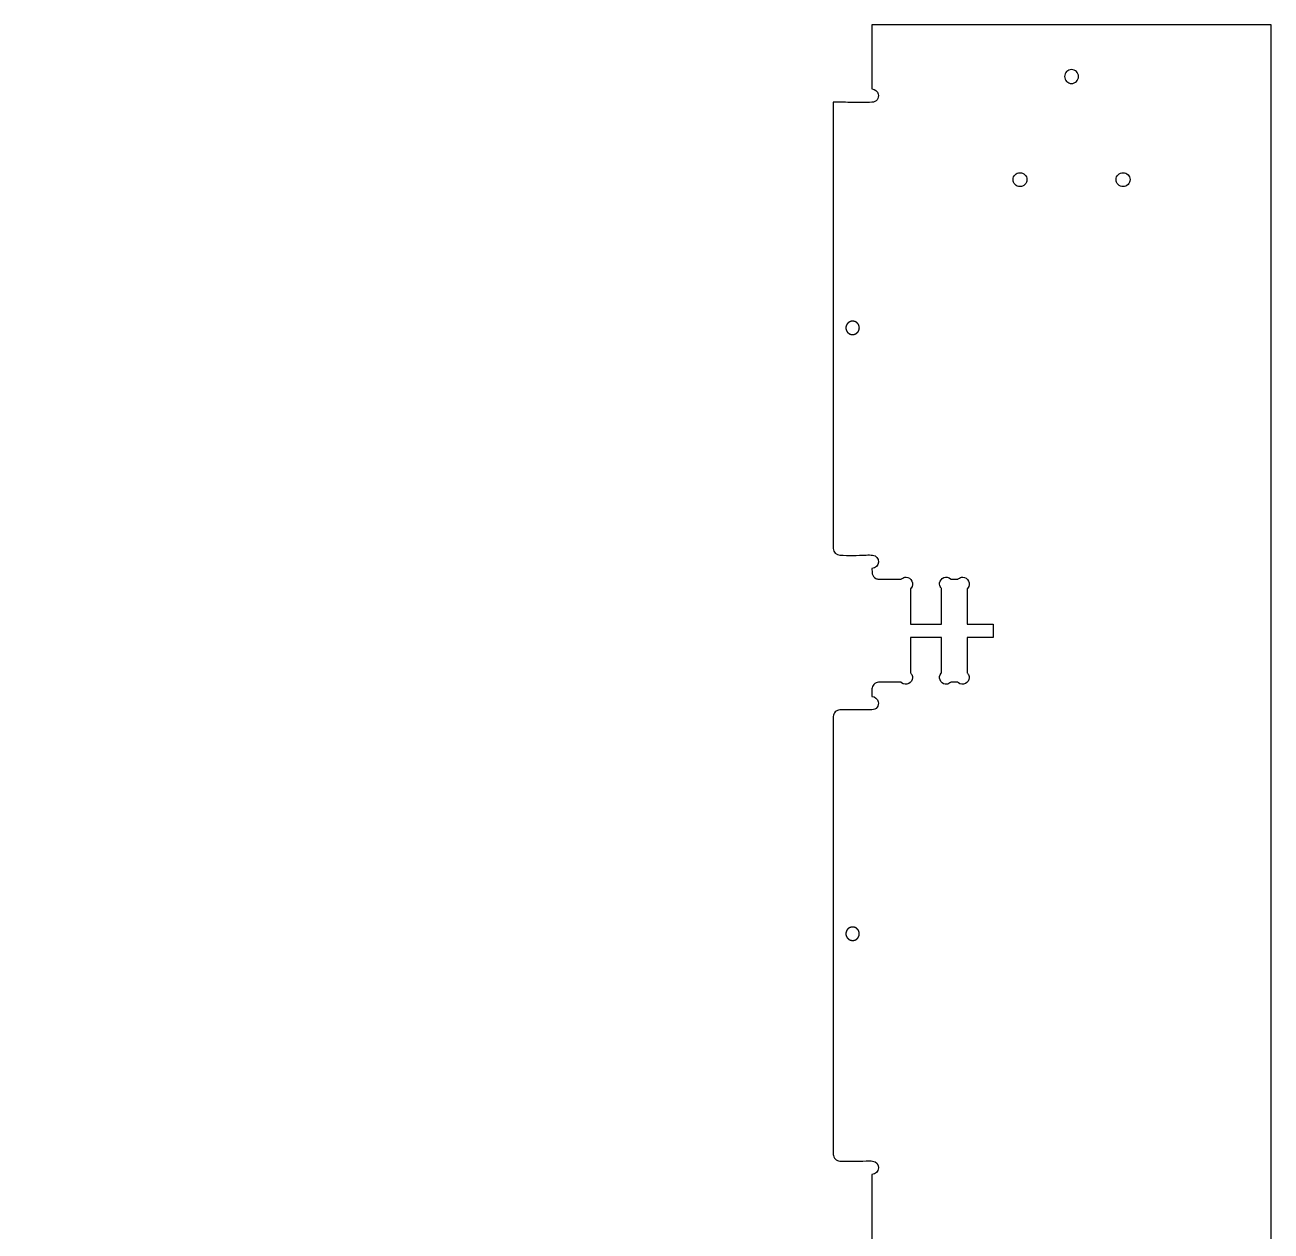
# Model space of a CAD drawing. Extents: x 1.2 to 94.3, y 0.6 to 47.4.
# Drawn here: x 70.11 to 94.28, y 24 to 47.39 of the extents above; entities that cross this region are included whole.
import ezdxf

# ---------------------------------------------------------------- set-up
doc = ezdxf.new("R2010")
doc.units = 0
doc.layers.add('SCREW_LOCATION_MARKERS', color=1, linetype='CONTINUOUS')
doc.layers.add('THRUCUT_ENDWALL', color=18, linetype='CONTINUOUS')

msp = doc.modelspace()

# ---------------------------------------------------------------- linework, layer by layer
at = {"layer": 'SCREW_LOCATION_MARKERS'}
for points in [[(86.162, 41.648), (86.16, 41.648), (86.159, 41.648), (86.157, 41.648), (86.156, 41.648), (86.154, 41.648), (86.153, 41.648), (86.151, 41.648), (86.15, 41.648), (86.148, 41.648), (86.147, 41.648), (86.145, 41.647), (86.144, 41.647), (86.142, 41.647), (86.141, 41.647), (86.139, 41.647), (86.138, 41.646), (86.136, 41.646), (86.135, 41.646), (86.133, 41.645), (86.132, 41.645), (86.13, 41.645), (86.129, 41.644), (86.127, 41.644), (86.126, 41.643), (86.124, 41.643), (86.123, 41.642), (86.121, 41.642), (86.12, 41.641), (86.118, 41.641), (86.117, 41.64), (86.115, 41.64), (86.114, 41.639), (86.112, 41.639), (86.111, 41.638), (86.109, 41.637), (86.108, 41.637), (86.106, 41.636), (86.106, 41.636), (86.105, 41.635), (86.104, 41.635), (86.103, 41.635), (86.103, 41.634), (86.102, 41.634), (86.101, 41.634), (86.1, 41.633), (86.1, 41.633), (86.099, 41.632), (86.098, 41.632), (86.097, 41.632), (86.097, 41.631), (86.096, 41.631), (86.095, 41.63), (86.095, 41.63), (86.094, 41.629), (86.093, 41.629), (86.093, 41.629), (86.092, 41.628), (86.091, 41.628), (86.09, 41.627), (86.09, 41.627), (86.089, 41.626), (86.088, 41.626), (86.088, 41.625), (86.087, 41.625), (86.086, 41.624), (86.086, 41.624), (86.085, 41.623), (86.084, 41.623), (86.084, 41.622), (86.083, 41.622), (86.082, 41.621), (86.082, 41.621), (86.081, 41.62), (86.08, 41.62), (86.08, 41.619), (86.079, 41.619), (86.078, 41.618), (86.078, 41.618), (86.077, 41.617), (86.076, 41.617), (86.076, 41.616), (86.075, 41.616), (86.075, 41.615), (86.074, 41.614), (86.073, 41.614), (86.073, 41.613), (86.072, 41.613), (86.071, 41.612), (86.071, 41.612), (86.07, 41.611), (86.07, 41.61), (86.069, 41.61), (86.068, 41.609), (86.068, 41.609), (86.067, 41.608), (86.067, 41.607), (86.066, 41.607), (86.066, 41.606), (86.065, 41.605), (86.064, 41.605), (86.064, 41.604), (86.063, 41.604), (86.063, 41.603), (86.062, 41.602), (86.062, 41.602), (86.061, 41.601), (86.061, 41.6), (86.06, 41.6), (86.06, 41.599), (86.059, 41.598), (86.059, 41.598), (86.058, 41.597), (86.058, 41.596), (86.057, 41.596), (86.057, 41.595), (86.056, 41.594), (86.056, 41.594), (86.055, 41.593), (86.055, 41.592), (86.054, 41.592), (86.054, 41.591), (86.053, 41.59), (86.053, 41.59), (86.052, 41.589), (86.052, 41.588), (86.051, 41.587), (86.051, 41.587), (86.051, 41.586), (86.05, 41.585), (86.05, 41.585), (86.049, 41.584), (86.049, 41.583), (86.048, 41.582), (86.048, 41.582), (86.048, 41.581), (86.047, 41.58), (86.047, 41.58), (86.046, 41.579), (86.046, 41.578), (86.046, 41.577), (86.045, 41.577), (86.045, 41.576), (86.045, 41.575), (86.044, 41.574), (86.044, 41.574), (86.043, 41.572), (86.043, 41.571), (86.042, 41.569), (86.041, 41.568), (86.041, 41.566), (86.04, 41.565), (86.04, 41.563), (86.039, 41.562), (86.038, 41.56), (86.038, 41.559), (86.037, 41.557), (86.037, 41.556), (86.037, 41.554), (86.036, 41.553), (86.036, 41.551), (86.035, 41.55), (86.035, 41.548), (86.035, 41.547), (86.034, 41.545), (86.034, 41.544), (86.034, 41.542), (86.033, 41.541), (86.033, 41.539), (86.033, 41.538), (86.033, 41.536), (86.033, 41.535), (86.032, 41.533), (86.032, 41.532), (86.032, 41.53), (86.032, 41.529), (86.032, 41.527), (86.032, 41.526), (86.032, 41.524), (86.032, 41.523), (86.032, 41.521), (86.032, 41.52), (86.032, 41.518), (86.032, 41.517), (86.032, 41.516), (86.032, 41.514), (86.032, 41.513), (86.032, 41.511), (86.032, 41.51), (86.032, 41.508), (86.032, 41.507), (86.032, 41.505), (86.032, 41.504), (86.033, 41.502), (86.033, 41.501), (86.033, 41.499), (86.033, 41.498), (86.033, 41.496), (86.034, 41.495), (86.034, 41.493), (86.034, 41.492), (86.035, 41.49), (86.035, 41.489), (86.035, 41.487), (86.036, 41.486), (86.036, 41.484), (86.037, 41.483), (86.037, 41.481), (86.037, 41.48), (86.038, 41.478), (86.038, 41.477), (86.039, 41.475), (86.04, 41.474), (86.04, 41.472), (86.041, 41.471), (86.041, 41.469), (86.042, 41.468), (86.043, 41.466), (86.043, 41.465), (86.044, 41.463), (86.044, 41.462), (86.045, 41.462), (86.045, 41.461), (86.045, 41.46), (86.046, 41.459), (86.046, 41.459), (86.046, 41.458), (86.047, 41.457), (86.047, 41.457), (86.048, 41.456), (86.048, 41.455), (86.048, 41.454), (86.049, 41.454), (86.049, 41.453), (86.05, 41.452), (86.05, 41.451), (86.051, 41.451), (86.051, 41.45), (86.051, 41.449), (86.052, 41.449), (86.052, 41.448), (86.053, 41.447), (86.053, 41.447), (86.054, 41.446), (86.054, 41.445), (86.055, 41.445), (86.055, 41.444), (86.056, 41.443), (86.056, 41.442), (86.057, 41.442), (86.057, 41.441), (86.058, 41.44), (86.058, 41.44), (86.059, 41.439), (86.059, 41.438), (86.06, 41.438), (86.06, 41.437), (86.061, 41.436), (86.061, 41.436), (86.062, 41.435), (86.062, 41.435), (86.063, 41.434), (86.063, 41.433), (86.064, 41.433), (86.064, 41.432), (86.065, 41.431), (86.066, 41.431), (86.066, 41.43), (86.067, 41.43), (86.067, 41.429), (86.068, 41.428), (86.068, 41.428), (86.069, 41.427), (86.07, 41.426), (86.07, 41.426), (86.071, 41.425), (86.071, 41.425), (86.072, 41.424), (86.073, 41.424), (86.073, 41.423), (86.074, 41.422), (86.075, 41.422), (86.075, 41.421), (86.076, 41.421), (86.076, 41.42), (86.077, 41.42), (86.078, 41.419), (86.078, 41.419), (86.079, 41.418), (86.08, 41.417), (86.08, 41.417), (86.081, 41.416), (86.082, 41.416), (86.082, 41.415), (86.083, 41.415), (86.084, 41.414), (86.084, 41.414), (86.085, 41.413), (86.086, 41.413), (86.086, 41.412), (86.087, 41.412), (86.088, 41.411), (86.088, 41.411), (86.089, 41.411), (86.09, 41.41), (86.09, 41.41), (86.091, 41.409), (86.092, 41.409), (86.093, 41.408), (86.093, 41.408), (86.094, 41.407), (86.095, 41.407), (86.095, 41.407), (86.096, 41.406), (86.097, 41.406), (86.097, 41.405), (86.098, 41.405), (86.099, 41.404), (86.1, 41.404), (86.1, 41.404), (86.101, 41.403), (86.102, 41.403), (86.103, 41.403), (86.103, 41.402), (86.104, 41.402), (86.105, 41.401), (86.106, 41.401), (86.106, 41.401), (86.108, 41.4), (86.109, 41.399), (86.111, 41.399), (86.112, 41.398), (86.114, 41.398), (86.115, 41.397), (86.117, 41.396), (86.118, 41.396), (86.12, 41.395), (86.121, 41.395), (86.123, 41.394), (86.124, 41.394), (86.126, 41.393), (86.127, 41.393), (86.129, 41.393), (86.13, 41.392), (86.132, 41.392), (86.133, 41.392), (86.135, 41.391), (86.136, 41.391), (86.138, 41.391), (86.139, 41.39), (86.141, 41.39), (86.142, 41.39), (86.144, 41.39), (86.145, 41.389), (86.147, 41.389), (86.148, 41.389), (86.15, 41.389), (86.151, 41.389), (86.153, 41.389), (86.154, 41.389), (86.156, 41.389), (86.157, 41.388), (86.159, 41.388), (86.16, 41.388), (86.162, 41.388), (86.163, 41.388), (86.164, 41.388), (86.166, 41.388), (86.167, 41.389), (86.169, 41.389), (86.17, 41.389), (86.172, 41.389), (86.173, 41.389), (86.175, 41.389), (86.176, 41.389), (86.178, 41.389), (86.179, 41.39), (86.181, 41.39), (86.182, 41.39), (86.184, 41.39), (86.185, 41.391), (86.187, 41.391), (86.188, 41.391), (86.19, 41.392), (86.191, 41.392), (86.193, 41.392), (86.194, 41.393), (86.196, 41.393), (86.197, 41.393), (86.199, 41.394), (86.2, 41.394), (86.202, 41.395), (86.203, 41.395), (86.205, 41.396), (86.206, 41.396), (86.208, 41.397), (86.209, 41.398), (86.211, 41.398), (86.212, 41.399), (86.214, 41.399), (86.215, 41.4), (86.217, 41.401), (86.218, 41.401), (86.218, 41.401), (86.219, 41.402), (86.22, 41.402), (86.221, 41.403), (86.221, 41.403), (86.222, 41.403), (86.223, 41.404), (86.223, 41.404), (86.224, 41.404), (86.225, 41.405), (86.226, 41.405), (86.226, 41.406), (86.227, 41.406), (86.228, 41.407), (86.228, 41.407), (86.229, 41.407), (86.23, 41.408), (86.231, 41.408), (86.231, 41.409), (86.232, 41.409), (86.233, 41.41), (86.233, 41.41), (86.234, 41.411), (86.235, 41.411), (86.235, 41.411), (86.236, 41.412), (86.237, 41.412), (86.238, 41.413), (86.238, 41.413), (86.239, 41.414), (86.24, 41.414), (86.24, 41.415), (86.241, 41.415), (86.242, 41.416), (86.242, 41.416), (86.243, 41.417), (86.243, 41.417), (86.244, 41.418), (86.245, 41.419), (86.245, 41.419), (86.246, 41.42), (86.247, 41.42), (86.247, 41.421), (86.248, 41.421), (86.249, 41.422), (86.249, 41.422), (86.25, 41.423), (86.25, 41.424), (86.251, 41.424), (86.252, 41.425), (86.252, 41.425), (86.253, 41.426), (86.253, 41.426), (86.254, 41.427), (86.255, 41.428), (86.255, 41.428), (86.256, 41.429), (86.256, 41.43), (86.257, 41.43), (86.258, 41.431), (86.258, 41.431), (86.259, 41.432), (86.259, 41.433), (86.26, 41.433), (86.26, 41.434), (86.261, 41.435), (86.261, 41.435), (86.262, 41.436), (86.262, 41.436), (86.263, 41.437), (86.264, 41.438), (86.264, 41.438), (86.265, 41.439), (86.265, 41.44), (86.266, 41.44), (86.266, 41.441), (86.267, 41.442), (86.267, 41.442), (86.268, 41.443), (86.268, 41.444), (86.269, 41.445), (86.269, 41.445), (86.269, 41.446), (86.27, 41.447), (86.27, 41.447), (86.271, 41.448), (86.271, 41.449), (86.272, 41.449), (86.272, 41.45), (86.273, 41.451), (86.273, 41.451), (86.273, 41.452), (86.274, 41.453), (86.274, 41.454), (86.275, 41.454), (86.275, 41.455), (86.275, 41.456), (86.276, 41.457), (86.276, 41.457), (86.277, 41.458), (86.277, 41.459), (86.277, 41.459), (86.278, 41.46), (86.278, 41.461), (86.278, 41.462), (86.279, 41.462), (86.279, 41.463), (86.28, 41.465), (86.281, 41.466), (86.281, 41.468), (86.282, 41.469), (86.282, 41.471), (86.283, 41.472), (86.284, 41.474), (86.284, 41.475), (86.285, 41.477), (86.285, 41.478), (86.286, 41.48), (86.286, 41.481), (86.287, 41.483), (86.287, 41.484), (86.287, 41.486), (86.288, 41.487), (86.288, 41.489), (86.288, 41.49), (86.289, 41.492), (86.289, 41.493), (86.289, 41.495), (86.29, 41.496), (86.29, 41.498), (86.29, 41.499), (86.29, 41.501), (86.291, 41.502), (86.291, 41.504), (86.291, 41.505), (86.291, 41.507), (86.291, 41.508), (86.291, 41.51), (86.291, 41.511), (86.291, 41.513), (86.291, 41.514), (86.292, 41.516), (86.292, 41.517), (86.292, 41.518), (86.292, 41.52), (86.292, 41.521), (86.291, 41.523), (86.291, 41.524), (86.291, 41.526), (86.291, 41.527), (86.291, 41.529), (86.291, 41.53), (86.291, 41.532), (86.291, 41.533), (86.291, 41.535), (86.29, 41.536), (86.29, 41.538), (86.29, 41.539), (86.29, 41.541), (86.289, 41.542), (86.289, 41.544), (86.289, 41.545), (86.288, 41.547), (86.288, 41.548), (86.288, 41.55), (86.287, 41.551), (86.287, 41.553), (86.287, 41.554), (86.286, 41.556), (86.286, 41.557), (86.285, 41.559), (86.285, 41.56), (86.284, 41.562), (86.284, 41.563), (86.283, 41.565), (86.282, 41.566), (86.282, 41.568), (86.281, 41.569), (86.281, 41.571), (86.28, 41.572), (86.279, 41.574), (86.279, 41.574), (86.278, 41.575), (86.278, 41.576), (86.278, 41.577), (86.277, 41.577), (86.277, 41.578), (86.277, 41.579), (86.276, 41.58), (86.276, 41.58), (86.275, 41.581), (86.275, 41.582), (86.275, 41.582), (86.274, 41.583), (86.274, 41.584), (86.273, 41.585), (86.273, 41.585), (86.273, 41.586), (86.272, 41.587), (86.272, 41.587), (86.271, 41.588), (86.271, 41.589), (86.27, 41.59), (86.27, 41.59), (86.269, 41.591), (86.269, 41.592), (86.269, 41.592), (86.268, 41.593), (86.268, 41.594), (86.267, 41.594), (86.267, 41.595), (86.266, 41.596), (86.266, 41.596), (86.265, 41.597), (86.265, 41.598), (86.264, 41.598), (86.264, 41.599), (86.263, 41.6), (86.262, 41.6), (86.262, 41.601), (86.261, 41.602), (86.261, 41.602), (86.26, 41.603), (86.26, 41.604), (86.259, 41.604), (86.259, 41.605), (86.258, 41.605), (86.258, 41.606), (86.257, 41.607), (86.256, 41.607), (86.256, 41.608), (86.255, 41.609), (86.255, 41.609), (86.254, 41.61), (86.253, 41.61), (86.253, 41.611), (86.252, 41.612), (86.252, 41.612), (86.251, 41.613), (86.25, 41.613), (86.25, 41.614), (86.249, 41.614), (86.249, 41.615), (86.248, 41.616), (86.247, 41.616), (86.247, 41.617), (86.246, 41.617), (86.245, 41.618), (86.245, 41.618), (86.244, 41.619), (86.243, 41.619), (86.243, 41.62), (86.242, 41.62), (86.242, 41.621), (86.241, 41.621), (86.24, 41.622), (86.24, 41.622), (86.239, 41.623), (86.238, 41.623), (86.238, 41.624), (86.237, 41.624), (86.236, 41.625), (86.235, 41.625), (86.235, 41.626), (86.234, 41.626), (86.233, 41.627), (86.233, 41.627), (86.232, 41.628), (86.231, 41.628), (86.231, 41.629), (86.23, 41.629), (86.229, 41.629), (86.228, 41.63), (86.228, 41.63), (86.227, 41.631), (86.226, 41.631), (86.226, 41.632), (86.225, 41.632), (86.224, 41.632), (86.223, 41.633), (86.223, 41.633), (86.222, 41.634), (86.221, 41.634), (86.221, 41.634), (86.22, 41.635), (86.219, 41.635), (86.218, 41.635), (86.218, 41.636), (86.217, 41.636), (86.215, 41.637), (86.214, 41.637), (86.212, 41.638), (86.211, 41.639), (86.209, 41.639), (86.208, 41.64), (86.206, 41.64), (86.205, 41.641), (86.203, 41.641), (86.202, 41.642), (86.2, 41.642), (86.199, 41.643), (86.197, 41.643), (86.196, 41.644), (86.194, 41.644), (86.193, 41.645), (86.191, 41.645), (86.19, 41.645), (86.188, 41.646), (86.187, 41.646), (86.185, 41.646), (86.184, 41.647), (86.182, 41.647), (86.181, 41.647), (86.179, 41.647), (86.178, 41.647), (86.176, 41.648), (86.175, 41.648), (86.173, 41.648), (86.172, 41.648), (86.17, 41.648), (86.169, 41.648), (86.167, 41.648), (86.166, 41.648), (86.164, 41.648), (86.163, 41.648)], [(86.161, 29.898), (86.16, 29.898), (86.158, 29.898), (86.157, 29.898), (86.155, 29.898), (86.154, 29.898), (86.153, 29.898), (86.151, 29.898), (86.15, 29.898), (86.148, 29.898), (86.147, 29.897), (86.145, 29.897), (86.144, 29.897), (86.142, 29.897), (86.141, 29.897), (86.139, 29.896), (86.138, 29.896), (86.136, 29.896), (86.135, 29.895), (86.133, 29.895), (86.132, 29.895), (86.13, 29.894), (86.128, 29.894), (86.127, 29.894), (86.125, 29.893), (86.124, 29.893), (86.122, 29.892), (86.121, 29.892), (86.119, 29.891), (86.118, 29.891), (86.116, 29.89), (86.115, 29.89), (86.113, 29.889), (86.112, 29.888), (86.11, 29.888), (86.109, 29.887), (86.107, 29.887), (86.106, 29.886), (86.105, 29.886), (86.104, 29.885), (86.104, 29.885), (86.103, 29.884), (86.102, 29.884), (86.102, 29.884), (86.101, 29.883), (86.1, 29.883), (86.099, 29.883), (86.099, 29.882), (86.098, 29.882), (86.097, 29.881), (86.096, 29.881), (86.096, 29.881), (86.095, 29.88), (86.094, 29.88), (86.094, 29.879), (86.093, 29.879), (86.092, 29.878), (86.091, 29.878), (86.091, 29.877), (86.09, 29.877), (86.089, 29.877), (86.089, 29.876), (86.088, 29.876), (86.087, 29.875), (86.087, 29.875), (86.086, 29.874), (86.085, 29.874), (86.085, 29.873), (86.084, 29.873), (86.083, 29.872), (86.083, 29.872), (86.082, 29.871), (86.081, 29.871), (86.081, 29.87), (86.08, 29.87), (86.079, 29.869), (86.079, 29.869), (86.078, 29.868), (86.077, 29.868), (86.077, 29.867), (86.076, 29.866), (86.075, 29.866), (86.075, 29.865), (86.074, 29.865), (86.074, 29.864), (86.073, 29.864), (86.072, 29.863), (86.072, 29.863), (86.071, 29.862), (86.071, 29.861), (86.07, 29.861), (86.069, 29.86), (86.069, 29.86), (86.068, 29.859), (86.068, 29.858), (86.067, 29.858), (86.066, 29.857), (86.066, 29.857), (86.065, 29.856), (86.065, 29.855), (86.064, 29.855), (86.064, 29.854), (86.063, 29.853), (86.062, 29.853), (86.062, 29.852), (86.061, 29.851), (86.061, 29.851), (86.06, 29.85), (86.06, 29.85), (86.059, 29.849), (86.059, 29.848), (86.058, 29.848), (86.058, 29.847), (86.057, 29.846), (86.057, 29.846), (86.056, 29.845), (86.056, 29.844), (86.055, 29.844), (86.055, 29.843), (86.054, 29.842), (86.054, 29.841), (86.053, 29.841), (86.053, 29.84), (86.052, 29.839), (86.052, 29.839), (86.052, 29.838), (86.051, 29.837), (86.051, 29.837), (86.05, 29.836), (86.05, 29.835), (86.049, 29.834), (86.049, 29.834), (86.049, 29.833), (86.048, 29.832), (86.048, 29.832), (86.047, 29.831), (86.047, 29.83), (86.047, 29.829), (86.046, 29.829), (86.046, 29.828), (86.045, 29.827), (86.045, 29.826), (86.045, 29.826), (86.044, 29.825), (86.044, 29.824), (86.044, 29.824), (86.043, 29.822), (86.042, 29.821), (86.042, 29.819), (86.041, 29.818), (86.04, 29.816), (86.04, 29.815), (86.039, 29.813), (86.039, 29.812), (86.038, 29.81), (86.038, 29.809), (86.037, 29.807), (86.037, 29.806), (86.036, 29.804), (86.036, 29.802), (86.035, 29.801), (86.035, 29.799), (86.035, 29.798), (86.034, 29.796), (86.034, 29.795), (86.034, 29.793), (86.033, 29.792), (86.033, 29.79), (86.033, 29.789), (86.033, 29.787), (86.032, 29.786), (86.032, 29.784), (86.032, 29.783), (86.032, 29.781), (86.032, 29.78), (86.032, 29.778), (86.032, 29.777), (86.031, 29.775), (86.031, 29.774), (86.031, 29.773), (86.031, 29.771), (86.031, 29.77), (86.031, 29.768), (86.031, 29.767), (86.031, 29.765), (86.031, 29.764), (86.031, 29.762), (86.031, 29.761), (86.032, 29.76), (86.032, 29.758), (86.032, 29.757), (86.032, 29.755), (86.032, 29.754), (86.032, 29.752), (86.032, 29.751), (86.033, 29.749), (86.033, 29.748), (86.033, 29.746), (86.033, 29.745), (86.034, 29.743), (86.034, 29.742), (86.034, 29.74), (86.035, 29.739), (86.035, 29.737), (86.035, 29.735), (86.036, 29.734), (86.036, 29.732), (86.037, 29.731), (86.037, 29.729), (86.038, 29.728), (86.038, 29.726), (86.039, 29.725), (86.039, 29.723), (86.04, 29.722), (86.04, 29.72), (86.041, 29.719), (86.042, 29.717), (86.042, 29.716), (86.043, 29.714), (86.044, 29.713), (86.044, 29.712), (86.044, 29.711), (86.045, 29.711), (86.045, 29.71), (86.045, 29.709), (86.046, 29.709), (86.046, 29.708), (86.047, 29.707), (86.047, 29.706), (86.047, 29.706), (86.048, 29.705), (86.048, 29.704), (86.049, 29.703), (86.049, 29.703), (86.049, 29.702), (86.05, 29.701), (86.05, 29.701), (86.051, 29.7), (86.051, 29.699), (86.052, 29.698), (86.052, 29.698), (86.052, 29.697), (86.053, 29.696), (86.053, 29.696), (86.054, 29.695), (86.054, 29.694), (86.055, 29.694), (86.055, 29.693), (86.056, 29.692), (86.056, 29.692), (86.057, 29.691), (86.057, 29.69), (86.058, 29.69), (86.058, 29.689), (86.059, 29.688), (86.059, 29.688), (86.06, 29.687), (86.06, 29.686), (86.061, 29.686), (86.061, 29.685), (86.062, 29.684), (86.062, 29.684), (86.063, 29.683), (86.064, 29.682), (86.064, 29.682), (86.065, 29.681), (86.065, 29.681), (86.066, 29.68), (86.066, 29.679), (86.067, 29.679), (86.068, 29.678), (86.068, 29.678), (86.069, 29.677), (86.069, 29.676), (86.07, 29.676), (86.071, 29.675), (86.071, 29.675), (86.072, 29.674), (86.072, 29.673), (86.073, 29.673), (86.074, 29.672), (86.074, 29.672), (86.075, 29.671), (86.075, 29.671), (86.076, 29.67), (86.077, 29.669), (86.077, 29.669), (86.078, 29.668), (86.079, 29.668), (86.079, 29.667), (86.08, 29.667), (86.081, 29.666), (86.081, 29.666), (86.082, 29.665), (86.083, 29.665), (86.083, 29.664), (86.084, 29.664), (86.085, 29.663), (86.085, 29.663), (86.086, 29.662), (86.087, 29.662), (86.087, 29.661), (86.088, 29.661), (86.089, 29.66), (86.089, 29.66), (86.09, 29.659), (86.091, 29.659), (86.091, 29.659), (86.092, 29.658), (86.093, 29.658), (86.094, 29.657), (86.094, 29.657), (86.095, 29.656), (86.096, 29.656), (86.096, 29.656), (86.097, 29.655), (86.098, 29.655), (86.099, 29.654), (86.099, 29.654), (86.1, 29.654), (86.101, 29.653), (86.102, 29.653), (86.102, 29.652), (86.103, 29.652), (86.104, 29.652), (86.104, 29.651), (86.105, 29.651), (86.106, 29.651), (86.107, 29.65), (86.109, 29.649), (86.11, 29.649), (86.112, 29.648), (86.113, 29.647), (86.115, 29.647), (86.116, 29.646), (86.118, 29.646), (86.119, 29.645), (86.121, 29.645), (86.122, 29.644), (86.124, 29.644), (86.125, 29.643), (86.127, 29.643), (86.128, 29.642), (86.13, 29.642), (86.132, 29.642), (86.133, 29.641), (86.135, 29.641), (86.136, 29.641), (86.138, 29.64), (86.139, 29.64), (86.141, 29.64), (86.142, 29.64), (86.144, 29.639), (86.145, 29.639), (86.147, 29.639), (86.148, 29.639), (86.15, 29.639), (86.151, 29.639), (86.153, 29.639), (86.154, 29.638), (86.155, 29.638), (86.157, 29.638), (86.158, 29.638), (86.16, 29.638), (86.161, 29.638), (86.163, 29.638), (86.164, 29.638), (86.166, 29.638), (86.167, 29.638), (86.168, 29.638), (86.17, 29.639), (86.171, 29.639), (86.173, 29.639), (86.174, 29.639), (86.176, 29.639), (86.177, 29.639), (86.179, 29.639), (86.18, 29.64), (86.182, 29.64), (86.183, 29.64), (86.185, 29.64), (86.186, 29.641), (86.188, 29.641), (86.189, 29.641), (86.191, 29.642), (86.192, 29.642), (86.194, 29.642), (86.195, 29.643), (86.197, 29.643), (86.199, 29.644), (86.2, 29.644), (86.202, 29.645), (86.203, 29.645), (86.205, 29.646), (86.206, 29.646), (86.208, 29.647), (86.209, 29.647), (86.211, 29.648), (86.212, 29.649), (86.214, 29.649), (86.215, 29.65), (86.217, 29.651), (86.217, 29.651), (86.218, 29.651), (86.219, 29.652), (86.219, 29.652), (86.22, 29.652), (86.221, 29.653), (86.222, 29.653), (86.222, 29.654), (86.223, 29.654), (86.224, 29.654), (86.225, 29.655), (86.225, 29.655), (86.226, 29.656), (86.227, 29.656), (86.227, 29.656), (86.228, 29.657), (86.229, 29.657), (86.23, 29.658), (86.23, 29.658), (86.231, 29.659), (86.232, 29.659), (86.232, 29.659), (86.233, 29.66), (86.234, 29.66), (86.234, 29.661), (86.235, 29.661), (86.236, 29.662), (86.237, 29.662), (86.237, 29.663), (86.238, 29.663), (86.239, 29.664), (86.239, 29.664), (86.24, 29.665), (86.241, 29.665), (86.241, 29.666), (86.242, 29.666), (86.243, 29.667), (86.243, 29.667), (86.244, 29.668), (86.244, 29.668), (86.245, 29.669), (86.246, 29.669), (86.246, 29.67), (86.247, 29.671), (86.248, 29.671), (86.248, 29.672), (86.249, 29.672), (86.25, 29.673), (86.25, 29.673), (86.251, 29.674), (86.251, 29.675), (86.252, 29.675), (86.253, 29.676), (86.253, 29.676), (86.254, 29.677), (86.254, 29.678), (86.255, 29.678), (86.256, 29.679), (86.256, 29.679), (86.257, 29.68), (86.257, 29.681), (86.258, 29.681), (86.258, 29.682), (86.259, 29.682), (86.259, 29.683), (86.26, 29.684), (86.261, 29.684), (86.261, 29.685), (86.262, 29.686), (86.262, 29.686), (86.263, 29.687), (86.263, 29.688), (86.264, 29.688), (86.264, 29.689), (86.265, 29.69), (86.265, 29.69), (86.266, 29.691), (86.266, 29.692), (86.267, 29.692), (86.267, 29.693), (86.268, 29.694), (86.268, 29.694), (86.269, 29.695), (86.269, 29.696), (86.27, 29.696), (86.27, 29.697), (86.27, 29.698), (86.271, 29.698), (86.271, 29.699), (86.272, 29.7), (86.272, 29.701), (86.273, 29.701), (86.273, 29.702), (86.274, 29.703), (86.274, 29.703), (86.274, 29.704), (86.275, 29.705), (86.275, 29.706), (86.276, 29.706), (86.276, 29.707), (86.276, 29.708), (86.277, 29.709), (86.277, 29.709), (86.277, 29.71), (86.278, 29.711), (86.278, 29.711), (86.279, 29.712), (86.279, 29.713), (86.28, 29.714), (86.28, 29.716), (86.281, 29.717), (86.281, 29.719), (86.282, 29.72), (86.283, 29.722), (86.283, 29.723), (86.284, 29.725), (86.284, 29.726), (86.285, 29.728), (86.285, 29.729), (86.286, 29.731), (86.286, 29.732), (86.287, 29.734), (86.287, 29.735), (86.287, 29.737), (86.288, 29.739), (86.288, 29.74), (86.288, 29.742), (86.289, 29.743), (86.289, 29.745), (86.289, 29.746), (86.29, 29.748), (86.29, 29.749), (86.29, 29.751), (86.29, 29.752), (86.29, 29.754), (86.291, 29.755), (86.291, 29.757), (86.291, 29.758), (86.291, 29.76), (86.291, 29.761), (86.291, 29.762), (86.291, 29.764), (86.291, 29.765), (86.291, 29.767), (86.291, 29.768), (86.291, 29.77), (86.291, 29.771), (86.291, 29.773), (86.291, 29.774), (86.291, 29.775), (86.291, 29.777), (86.291, 29.778), (86.291, 29.78), (86.291, 29.781), (86.29, 29.783), (86.29, 29.784), (86.29, 29.786), (86.29, 29.787), (86.29, 29.789), (86.289, 29.79), (86.289, 29.792), (86.289, 29.793), (86.288, 29.795), (86.288, 29.796), (86.288, 29.798), (86.287, 29.799), (86.287, 29.801), (86.287, 29.802), (86.286, 29.804), (86.286, 29.806), (86.285, 29.807), (86.285, 29.809), (86.284, 29.81), (86.284, 29.812), (86.283, 29.813), (86.283, 29.815), (86.282, 29.816), (86.281, 29.818), (86.281, 29.819), (86.28, 29.821), (86.28, 29.822), (86.279, 29.824), (86.279, 29.824), (86.278, 29.825), (86.278, 29.826), (86.277, 29.826), (86.277, 29.827), (86.277, 29.828), (86.276, 29.829), (86.276, 29.829), (86.276, 29.83), (86.275, 29.831), (86.275, 29.832), (86.274, 29.832), (86.274, 29.833), (86.274, 29.834), (86.273, 29.834), (86.273, 29.835), (86.272, 29.836), (86.272, 29.837), (86.271, 29.837), (86.271, 29.838), (86.27, 29.839), (86.27, 29.839), (86.27, 29.84), (86.269, 29.841), (86.269, 29.841), (86.268, 29.842), (86.268, 29.843), (86.267, 29.844), (86.267, 29.844), (86.266, 29.845), (86.266, 29.846), (86.265, 29.846), (86.265, 29.847), (86.264, 29.848), (86.264, 29.848), (86.263, 29.849), (86.263, 29.85), (86.262, 29.85), (86.262, 29.851), (86.261, 29.851), (86.261, 29.852), (86.26, 29.853), (86.259, 29.853), (86.259, 29.854), (86.258, 29.855), (86.258, 29.855), (86.257, 29.856), (86.257, 29.857), (86.256, 29.857), (86.256, 29.858), (86.255, 29.858), (86.254, 29.859), (86.254, 29.86), (86.253, 29.86), (86.253, 29.861), (86.252, 29.861), (86.251, 29.862), (86.251, 29.863), (86.25, 29.863), (86.25, 29.864), (86.249, 29.864), (86.248, 29.865), (86.248, 29.865), (86.247, 29.866), (86.246, 29.866), (86.246, 29.867), (86.245, 29.868), (86.244, 29.868), (86.244, 29.869), (86.243, 29.869), (86.243, 29.87), (86.242, 29.87), (86.241, 29.871), (86.241, 29.871), (86.24, 29.872), (86.239, 29.872), (86.239, 29.873), (86.238, 29.873), (86.237, 29.874), (86.237, 29.874), (86.236, 29.875), (86.235, 29.875), (86.234, 29.876), (86.234, 29.876), (86.233, 29.877), (86.232, 29.877), (86.232, 29.877), (86.231, 29.878), (86.23, 29.878), (86.23, 29.879), (86.229, 29.879), (86.228, 29.88), (86.227, 29.88), (86.227, 29.881), (86.226, 29.881), (86.225, 29.881), (86.225, 29.882), (86.224, 29.882), (86.223, 29.883), (86.222, 29.883), (86.222, 29.883), (86.221, 29.884), (86.22, 29.884), (86.219, 29.884), (86.219, 29.885), (86.218, 29.885), (86.217, 29.886), (86.217, 29.886), (86.215, 29.887), (86.214, 29.887), (86.212, 29.888), (86.211, 29.888), (86.209, 29.889), (86.208, 29.89), (86.206, 29.89), (86.205, 29.891), (86.203, 29.891), (86.202, 29.892), (86.2, 29.892), (86.199, 29.893), (86.197, 29.893), (86.195, 29.894), (86.194, 29.894), (86.192, 29.894), (86.191, 29.895), (86.189, 29.895), (86.188, 29.895), (86.186, 29.896), (86.185, 29.896), (86.183, 29.896), (86.182, 29.897), (86.18, 29.897), (86.179, 29.897), (86.177, 29.897), (86.176, 29.897), (86.174, 29.898), (86.173, 29.898), (86.171, 29.898), (86.17, 29.898), (86.168, 29.898), (86.167, 29.898), (86.166, 29.898), (86.164, 29.898), (86.163, 29.898)]]:
    msp.add_lwpolyline(points, close=True, dxfattribs=at)
at = {"layer": 'THRUCUT_ENDWALL'}
msp.add_lwpolyline([(94.279, 22.172), (94.279, 47.393), (86.537, 47.393), (86.537, 46.153, -0.333204), (86.659, 46.052, -0.475732), (86.537, 45.893, -0.00986), (86.162, 45.891, 0.003287), (85.786, 45.893, 0), (85.786, 45.143, 0.000001), (85.786, 44.393), (85.786, 37.24, 0.393071), (85.916, 37.11, 0.021193), (86.423, 37.113, -0.039099), (86.55, 37.11, -0.398099), (86.663, 36.977, -0.383736), (86.537, 36.85, 0.034204), (86.543, 36.749, 0.24922), (86.609, 36.658, 0.057457), (86.635, 36.649, 0.04807), (86.666, 36.645), (87.103, 36.645, 0.08601), (87.12, 36.655, -0.186349), (87.198, 36.683, -0.284949), (87.312, 36.607, -0.285005), (87.296, 36.471, -0.066648), (87.291, 36.466, 0.145329), (87.286, 36.461), (87.286, 35.775), (87.886, 35.775), (87.886, 36.461, 0.079592), (87.875, 36.481, -0.210465), (87.85, 36.571, -0.269976), (87.931, 36.674, -0.269963), (88.061, 36.654, -0.065723), (88.065, 36.649, 0.145462), (88.07, 36.645), (88.203, 36.645, 0.086011), (88.22, 36.655, -0.186349), (88.298, 36.683, -0.284949), (88.412, 36.607, -0.285005), (88.396, 36.471, -0.066648), (88.391, 36.466, 0.14533), (88.386, 36.461), (88.386, 35.775), (88.886, 35.775), (88.886, 35.515), (88.386, 35.515), (88.386, 34.829, 0.08601), (88.397, 34.811, -0.186349), (88.424, 34.734, -0.284949), (88.349, 34.619, -0.285005), (88.213, 34.636, -0.066648), (88.208, 34.641, 0.145329), (88.203, 34.645), (88.07, 34.645, 0.079593), (88.05, 34.633, -0.210465), (87.96, 34.608, -0.269976), (87.857, 34.69, -0.269963), (87.878, 34.819, -0.065724), (87.882, 34.824, 0.145463), (87.886, 34.829), (87.886, 35.515), (87.286, 35.515), (87.286, 34.829, 0.08601), (87.297, 34.811, -0.186349), (87.324, 34.734, -0.284949), (87.249, 34.619, -0.285005), (87.113, 34.636, -0.066648), (87.108, 34.641, 0.145329), (87.103, 34.645), (86.666, 34.645, 0.18948), (86.576, 34.605, 0.189547), (86.536, 34.515, 0.013732), (86.536, 34.443, -0.004577), (86.537, 34.37, -0.333204), (86.658, 34.268, -0.475731), (86.537, 34.11, -0.014406), (86.226, 34.111, 0.016927), (85.916, 34.11, 0.189483), (85.826, 34.071, 0.189475), (85.786, 33.98), (85.786, 25.49, 0.190358), (85.826, 25.4, 0.190359), (85.916, 25.36, 0.019669), (86.423, 25.363, -0.03842), (86.55, 25.36, -0.398099), (86.663, 25.227, -0.383736), (86.536, 25.1), (86.536, 22.62, -0.333204)], format="xyb", dxfattribs=at)
for points in [[(90.273, 46.393, 0.414214), (90.408, 46.258, 0.414214), (90.543, 46.393, 0.414214), (90.408, 46.528, 0.414214)], [(89.273, 44.393, -0.414214), (89.408, 44.528, -0.414214), (89.543, 44.393, -0.414214), (89.408, 44.258, -0.414214)], [(91.273, 44.393, -0.414214), (91.408, 44.528, -0.414214), (91.543, 44.393, -0.414214), (91.408, 44.258, -0.414214)]]:
    msp.add_lwpolyline(points, format="xyb", close=True, dxfattribs=at)

doc.saveas('drawing.dxf')
